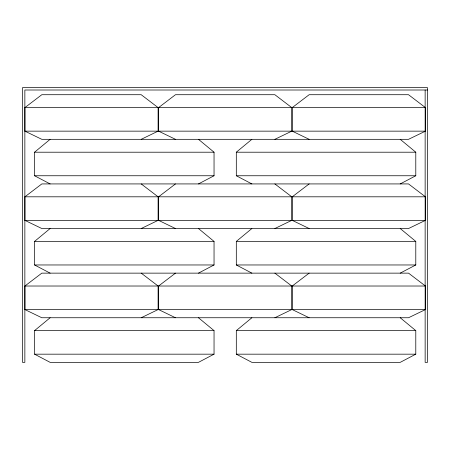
<?xml version="1.0" encoding="UTF-8"?>
<svg xmlns="http://www.w3.org/2000/svg" width="450" height="450" viewBox="0 0 450 450"><rect width="100%" height="100%" fill="white"/><g stroke="black" fill="none" stroke-linecap="round" stroke-linejoin="round"><path stroke-width="0.67" d="M50.13 183.926L34.56 175.753L34.56 152.207L50.13 139.32M50.13 273.139L34.56 264.966L34.56 241.414L50.13 228.532M251.876 183.926L236.306 175.753L236.306 152.207L251.876 139.32M198.472 317.745L214.042 330.626L214.042 354.173L198.472 362.351L50.13 362.351L34.56 354.173L34.56 330.626L50.13 317.745M251.876 273.139L236.306 264.966L236.306 241.414L251.876 228.532M400.219 317.745L415.789 330.626L415.789 354.173L400.219 362.351L251.876 362.351L236.306 354.173L236.306 330.626L251.876 317.745M309.144 139.32L292.247 131.147L292.247 107.601L309.144 94.714L408.538 94.714L425.436 107.601L425.436 131.147L408.538 139.32L41.811 139.32L24.913 131.147L24.913 107.601L41.811 94.714L141.204 94.714L158.102 107.601L158.102 131.147L141.204 139.32M24.913 196.808L41.811 183.926L408.538 183.926L425.436 196.808L425.436 220.359L408.538 228.532L41.811 228.532L24.913 220.359L24.913 196.808L158.102 196.808L158.102 220.359L141.204 228.532M175.477 139.32L158.58 131.147L158.58 107.601L175.477 94.714L274.871 94.714L291.769 107.601L291.769 131.147L274.871 139.32M24.913 286.02L41.811 273.139L408.538 273.139L425.436 286.02L425.436 309.572L408.538 317.745L41.811 317.745L24.913 309.572L24.913 286.02L158.102 286.02L158.102 309.572L141.204 317.745M175.477 228.532L158.58 220.359L158.58 196.808L175.477 183.926M175.477 317.745L158.58 309.572L158.58 286.02L175.477 273.139M309.144 228.532L292.247 220.359L292.247 196.808L309.144 183.926M309.144 317.745L292.247 309.572L292.247 286.02L309.144 273.139M198.472 183.926L214.042 175.753L214.042 152.207L198.472 139.32M198.472 273.139L214.042 264.966L214.042 241.414L198.472 228.532M400.219 183.926L415.789 175.753L415.789 152.207L400.219 139.32M400.219 273.139L415.789 264.966L415.789 241.414L400.219 228.532M274.871 228.532L291.769 220.359L291.769 196.808L274.871 183.926M274.871 317.745L291.769 309.572L291.769 286.02L274.871 273.139M427.5 90.006L24.857 90.006L24.857 362.351L22.5 362.351L22.5 87.649L427.5 87.649L427.5 362.351L425.143 362.351L425.143 90.006M24.913 107.601L158.102 107.601M158.58 107.601L291.769 107.601M292.247 107.601L425.436 107.601M24.913 131.147L158.102 131.147M158.58 131.147L291.769 131.147M292.247 131.147L425.436 131.147M34.56 152.207L214.042 152.207M236.306 152.207L415.789 152.207M34.56 175.753L214.042 175.753M236.306 175.753L415.789 175.753M158.58 196.808L291.769 196.808M292.247 196.808L425.436 196.808M24.913 220.359L158.102 220.359M158.58 220.359L291.769 220.359M292.247 220.359L425.436 220.359M34.56 241.414L214.042 241.414M236.306 241.414L415.789 241.414M34.56 264.966L214.042 264.966M236.306 264.966L415.789 264.966M158.58 286.02L291.769 286.02M292.247 286.02L425.436 286.02M24.913 309.572L158.102 309.572M158.58 309.572L291.769 309.572M292.247 309.572L425.436 309.572M34.56 330.626L214.042 330.626M236.306 330.626L415.789 330.626M34.56 354.173L214.042 354.173M236.306 354.173L415.789 354.173M141.204 183.926L158.102 196.808M141.204 273.139L158.102 286.02"/></g></svg>
